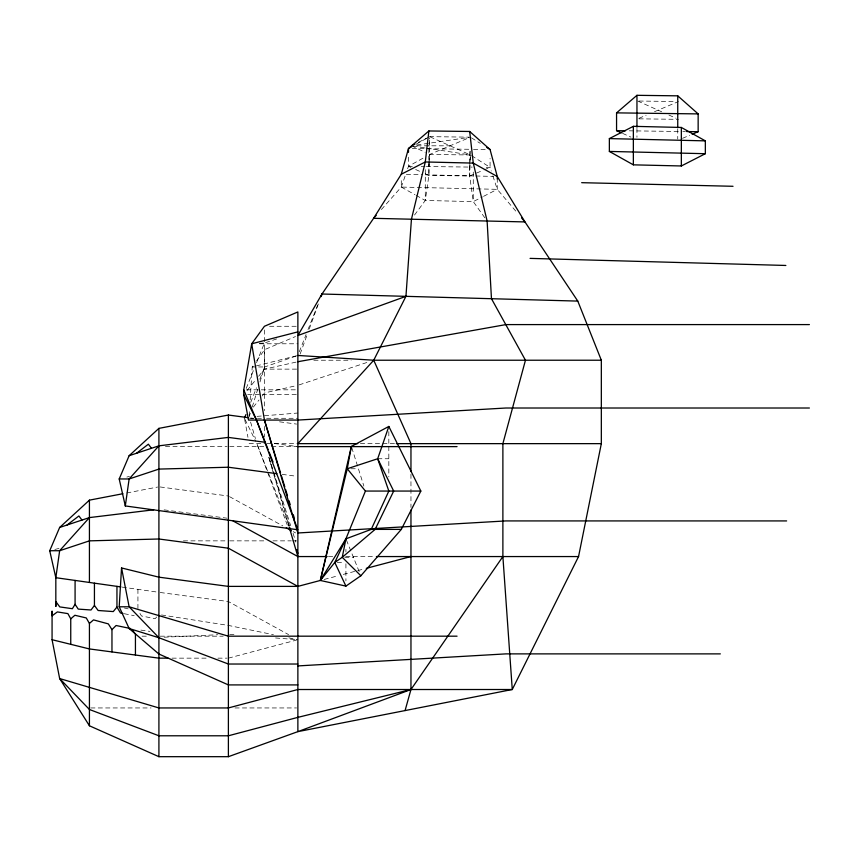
<?xml version="1.0" encoding="UTF-8"?>
<svg xmlns="http://www.w3.org/2000/svg" width="852" height="852" viewBox="0 0 852 852"><rect width="100%" height="100%" fill="white"/><g stroke="black" fill="none" stroke-linecap="round" stroke-linejoin="round"><path stroke-width="0.64" stroke-dasharray="4.26 3.19" d="M414.519 215.045L425.286 200.476L428.886 175.459L429.642 136.65L469.111 137.151M484.809 217.782L473.275 201.605L469.676 175.981L470.144 162.849M470.197 161.539L470.432 151.155M249.199 415.691L249.444 411.74M250.179 399.886L252.224 366.956L253.683 364.922M429.035 146.342L429.568 137.864M428.886 166.555L429.035 164.138M429.11 162.924L429.642 154.457L470.432 137.172M469.676 167.077L470.432 154.968L429.642 136.65M249.114 417.011L250.286 413.252M252.224 407L257.655 389.481M259.977 381.973L264.642 366.956L297.87 355.454M381.387 209.528L401.292 187.067L405.52 174.852M407.639 168.739L408.491 166.3L408.491 154.851M300.149 353.974L307.434 333.995M309.255 328.989L318.808 302.758M250.712 402.4L256.473 387.735M259.839 379.183L264.642 366.956L252.224 366.956L296.602 355.774M299.318 351.769L306.07 334.57M307.998 329.649L317.658 305.069M246.207 388.459L254.088 368.81M256.558 362.664L264.44 343.015L278.061 338.478M256.601 360.843L264.642 349.629L295.495 336.54M253.342 407.118L258.987 400.014M262.214 395.956L264.642 392.91L296.592 385.594M247.059 390.525L255.334 380.333M258.646 376.254L264.44 369.129L297.87 361.717M156.672 617.018L155.192 618.658L141.464 615.964L138.514 611.022M416.277 144.137L426.298 138.525M410.888 167.375L408.491 166.3L424.072 157.567M416.138 195.364L425.286 200.476L473.275 201.605L482.413 196.929M483.563 196.343L497.27 189.336L497.27 179.069M418.343 142.38L428.513 137.225M425.286 173.84L428.886 175.459L469.676 175.981L482.871 170.389M484.074 169.878L490.07 167.333L490.07 158.44M638.915 118.311L646.114 115.254M654.506 111.697L678.501 101.537M682.548 138.312L689.747 135.255M299.116 384.891L368.756 361.866M324.165 579.445L338.201 575.75M343.313 574.397L363.729 569.019M228.389 658.149L296.581 640.054M126.884 477.056L129.451 476.417M54.847 549.455L59.97 548.177M126.735 492.978L157.62 487.046M416.798 145.042L469.122 137.364M257.027 416.362L297.87 413.018M259.349 343.324L264.44 343.015M164.148 637.211L217.899 634.751M416.873 145.809L450.037 145.809M269.583 326.273L297.87 326.273M259.615 343.782L297.87 343.782M313.845 360.226L351.109 360.226M296.581 369.129L264.44 369.129L264.44 328.851M246.388 389.822L296.549 389.822M247.708 394.593L260.904 394.593M262.224 394.593L296.549 394.593M249.668 418.279L256.186 418.279M257.485 418.279L261.394 418.279M266.601 418.279L297.87 418.279M249.114 443.647L264.642 443.647M267.027 443.647L297.87 443.647M360.407 443.647L394.998 443.647M165.458 446.618L227.079 446.618M229.699 446.618L263.779 446.618M271.65 446.618L296.56 446.618M377.681 458.749L388.832 458.749M350.971 468.749L358.404 468.749M183.393 540.86L227.069 540.86M229.699 540.86L263.779 540.86M272.959 540.86L291.309 540.86M292.63 540.86L296.56 540.86M328.467 556.558L333.792 556.558M345.763 556.558L375.04 556.558M344.73 557.293L353.399 557.293M337.254 562.469L344.687 562.469M142.039 636.178L148.621 636.178M160.219 636.178L223.149 636.178M172.019 658.149L206.099 658.149M217.899 658.149L227.079 658.149M90.738 707.948L151.038 707.948M234.939 707.948L296.56 707.948M639.032 101.037L675.87 101.505M639.032 118.833L678.501 119.333M629.308 130.825L681.568 131.496M682.846 131.506L685.402 131.538M412.315 148.546L469.676 149.281L469.676 175.981M473.499 149.324L486.247 149.483M408.491 166.3L412.315 166.342M421.239 166.459L425.063 166.513M426.33 166.523L472.221 167.109M486.247 167.29L490.07 167.333L491.274 171.007M406.34 174.351L422.762 174.745M425.286 174.798L473.275 175.927M475.799 175.991L493.478 176.407M401.292 180.656L401.292 187.067L497.27 189.336L516.568 212.041M229.699 634.367L234.939 634.783M275.579 637.967L296.56 639.618M250.68 417.991L253.3 418.343M279.52 421.815L296.56 424.083M274.269 443.487L296.56 446.448M282.14 474.362L296.56 476.268M160.219 486.971L228.389 496.013M164.148 509.869L227.079 518.208M160.219 592.502L228.389 601.544L288.604 634.623M122.198 587.103L157.599 592.14M140.91 630.097L149.973 631.396M412.879 146.011L424.647 147.843M425.957 148.046L470.432 154.968L429.642 154.457L426.245 152.827M161.529 614.963L228.389 625.421L273.417 634.687M124.232 613.717L134.211 615.677M288.86 637.86L297.87 639.714M124.328 607.977L128.173 608.871M637.711 101.015L661.706 111.793M668.905 115.031L676.105 118.258M622.556 133.359L630.959 137.129M415.68 169.527L420.483 171.689M411.569 145.809L425.116 152.295M229.55 496.652L282.811 525.918M293.237 531.648L295.559 532.915M401.292 187.067L414.999 194.725M471.518 137.854L480.251 143.349M471.518 155.66L490.07 167.333M245.025 419.429L255.749 441.347M346.423 540.062L360.364 574.536M289.19 526.238L256.878 443.647L287.625 525.929M492.871 175.895L497.27 189.336M269.04 457.535L273.449 471.422M273.843 472.679L290.66 525.695M293.067 533.277L295.868 542.106M351.769 447.673L363.868 486.098M289.467 525.62L268.838 457.524L288.913 526.11M250.595 422.081L255.398 438.578M244.694 419.546L247.953 437.31M677.745 128.897L677.745 139.068M636.955 128.386L636.955 137.279M473.275 172.083L473.275 201.605M428.886 148.759L428.886 160.197M428.886 161.475L428.886 175.459M425.286 169.665L425.286 200.476M410.962 474.202L410.962 507.409M388.832 431.613L388.832 476.843M345.923 549.338L345.923 551.968M345.923 563.779L345.923 580.862M264.642 349.629L264.642 410.589M264.642 426.458L264.642 437.044M137.928 589.339L137.928 608.743"/><path stroke-width="1.28" d="M297.87 684.912L228.389 684.912L158.909 654.016L129.131 628.51L119.205 606.794L121.548 567.954L158.909 577.166L228.389 586.389L297.87 586.389L320.331 580.457L345.923 586.112L360.865 575.76L401.313 529.39L420.835 491.061L388.832 426.447L351.375 446.427L320.331 580.457L334.783 562.469L345.923 538.826L365.423 491.061L347.254 468.749L351.375 446.427M357.744 443.647L297.87 443.647L373.73 360.226L405.946 296.336L411.441 219.22L425.286 161.965L428.886 130.963L469.676 131.474L490.07 149.537L497.27 176.502L497.27 179.069M809.4 408.012L505.939 408.012L297.87 420.068L248.518 420.068L243.747 394.593L243.747 389.822L251.702 343.782L264.44 326.273L297.87 311.949L297.87 731.634L228.389 756.683L158.909 756.683L89.428 725.787L59.651 678.554L52.068 639.714L52.068 611.065L52.057 615.836L57.372 611.917L67.904 613.621L70.748 618.85L70.748 644.325M401.313 529.39L371.227 529.39L345.923 538.826L342.248 557.293L334.783 562.469L345.923 586.112M469.676 131.474L473.275 163.094L487.12 221.019L491.466 298.711L525.46 360.226L502.882 443.647L502.882 556.558L410.962 689.513L297.87 731.634L512.265 689.513L578.551 556.558L601.331 443.647L601.331 360.226L577.784 301.097L524.96 221.925L497.27 176.502L473.275 163.094L425.286 161.965L401.292 174.234L373.602 218.314L321.992 294.015L298.519 334.41M401.292 174.234L408.491 148.504L428.886 130.963M405.073 710.568L410.962 689.513L410.962 510.071M388.832 426.447L377.681 458.749L388.832 491.061L371.227 529.39M321.992 294.015L321.087 296.507L321.992 294.015L577.784 301.097M244.46 418.279L245.898 414.615M75.082 580.425L75.082 604.302L72.377 608.701L59.778 606.912L55.827 601.576L55.827 606.358L55.827 577.699L49.725 550.722L59.651 527.463L89.428 500.145L122.88 493.723M125.329 506.024L119.205 478.962L129.131 455.703L158.909 428.375L228.389 415.03L248.049 417.64M345.923 538.826L320.331 580.457L347.254 468.749L377.681 458.749L393.688 491.061L375.125 529.39L342.248 557.293L360.865 575.76M94.434 583.162L94.434 605.452L91.026 609.989L78.224 609.105L75.082 604.302M116.948 586.368L116.948 607.061L113.263 611.576L98.118 610.49L94.434 605.452M376.19 215.386L373.602 218.314L524.96 221.925L521.605 217.974M153.658 509.805L89.428 517.59L59.651 550.722L55.827 577.699L120.888 586.922M265.1 442.273L228.389 437.406L158.909 445.83L129.131 478.962L125.308 505.939L297.87 529.774M111.963 651.918L111.963 629.639L116.096 625.506L130.42 628.51M89.428 725.787L89.428 623.462L93.518 619.894L108.342 623.888L111.963 629.639M70.748 618.85L74.88 615.261L86.276 617.945L89.428 623.462M621.364 132.816L616.56 130.665L616.56 112.869L636.955 95.317L677.745 95.839L698.15 113.902L698.15 131.698L692.143 134.243M136.576 453.232L148.376 444.201L151.464 448.29M67.095 524.992L78.895 515.971L81.984 520.061M411.825 146.629L408.491 148.504L408.491 152.316M609.361 138.599L633.356 126.33L681.344 127.459L705.339 140.868L705.339 153.701L681.344 165.97L633.356 164.841L609.361 151.432L609.361 138.599L705.339 140.868M411.569 145.809L414.956 144.095M297.87 335.528L405.946 296.336M129.131 455.703L158.909 445.83M59.651 527.463L89.428 517.59M366.285 568.337L410.962 556.558M297.87 331.875L251.702 343.782L264.44 420.068L297.87 532.979L505.939 520.923L786.62 520.923M410.962 689.513L297.87 717.363L228.389 735.787L158.909 735.787L89.428 709.492L59.651 678.554L158.909 707.948L228.389 707.948L297.87 689.513L512.265 689.513L502.882 556.558M297.87 361.717L505.939 324.591L809.4 324.591M297.87 665.923L505.939 653.878L720.334 653.878M297.87 355.454L373.73 360.226L601.331 360.226M396.329 443.647L601.331 443.647M297.87 446.618L457.055 446.618M119.205 478.962L129.131 478.962L158.909 469.09L228.389 467.226L276.889 473.669M365.423 491.061L420.835 491.061M49.725 550.722L59.651 550.722L89.428 540.86L158.909 538.996L228.389 548.209L297.87 586.389M233.022 520.934L297.87 556.558L327.136 556.558M376.371 556.558L578.551 556.558M119.205 606.794L129.131 606.794L228.389 636.178L457.055 636.178M168.078 658.149L158.909 658.149L89.428 648.936L52.068 639.714M297.87 664.027L228.389 664.027L158.909 637.733L129.131 628.51M616.56 112.869L698.15 113.902M616.56 130.665L625.485 130.782M686.669 131.559L698.15 131.698M609.361 151.432L705.339 153.701M581.671 182.679L733.029 186.29M530.072 258.38L785.863 265.462M122.986 613.472L120.483 612.982L116.948 607.061M286.293 527.825L290.926 530.37M486.801 147.471L490.07 149.537M158.909 637.733L129.131 606.794L121.548 567.954M132.955 630.64L135.436 634.335L135.436 655.039M243.747 394.593L256.484 420.068L268.167 449.654M373.73 360.226L410.962 443.647L410.962 471.55M243.747 389.822L256.484 420.068L296.943 527.313M269.136 452.114L273.034 461.976M289.669 527.463L291.118 531.169M264.44 420.068L280.574 473.03M281.352 475.554L284.802 486.897M285.569 489.421L287.497 495.726M289.03 500.774L290.181 504.554M293.258 514.64L294.409 518.431M296.72 549.583L297.87 553.363M289.286 527.377L297.87 556.558M681.344 127.459L681.344 165.97M677.745 95.839L677.745 127.63M636.955 95.317L636.955 127.108M633.356 126.33L633.356 164.841M228.389 415.03L228.389 756.683M158.909 428.375L158.909 654.016M158.909 654.272L158.909 756.683M89.428 500.145L89.428 582.448"/></g></svg>
